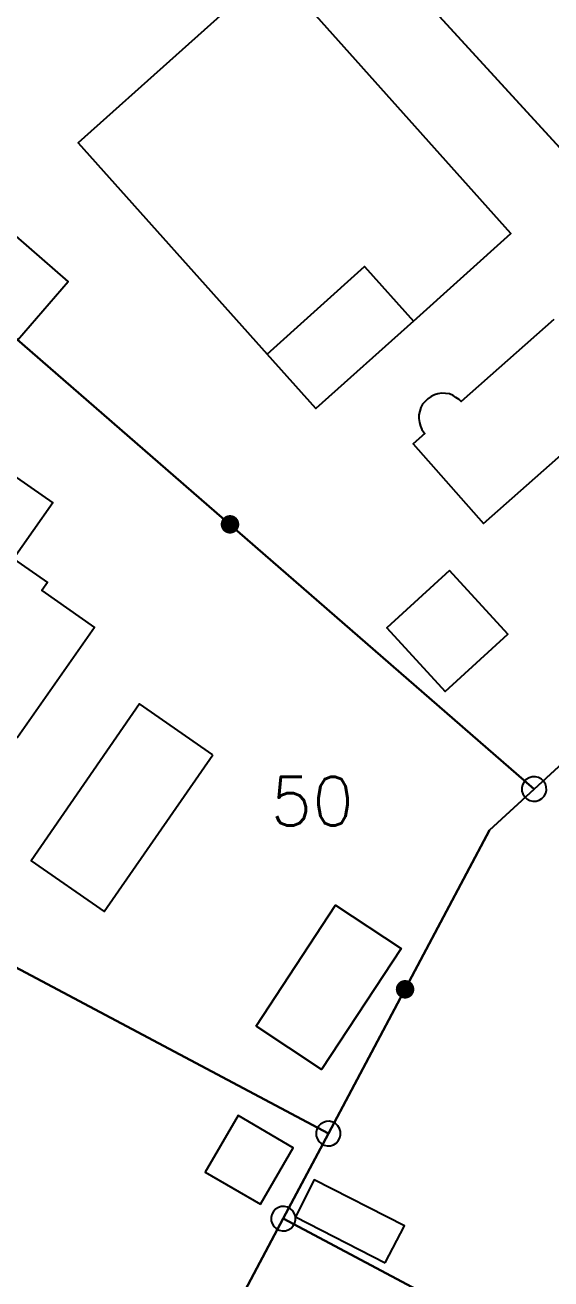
# Model space of a CAD drawing. Header units: metres. Extents: x 394605 to 1395358, y 4171135 to 6406139.
# Drawn here: x 1394566.8 to 1394588.4, y 4172452.5 to 4172503.9 of the extents above; entities that cross this region are included whole.
import ezdxf

# ---------------------------------------------------------------- set-up
doc = ezdxf.new("R2010")
doc.units = ezdxf.units.M
doc.header["$LTSCALE"] = 2
doc.linetypes.add('CACHEX2', pattern=[0.75, 0.5, -0.25])
doc.layers.add('T-SECTION AH', color=3, linetype='Continuous')
doc.layers.add('T-VOIRIE', color=7, linetype='Continuous')
doc.styles.get("Standard").update_dxf_attribs({"font": 'txt.shx'})

# ---------------------------------------------------------------- blocks, each defined once
blk = doc.blocks.new('BORLIPRO')
blk.add_lwpolyline([(-0.07, 0.5), (-0.19, 0.47), (-0.31, 0.4), (-0.4, 0.31), (-0.47, 0.19), (-0.5, 0.07), (-0.5, -0.07), (-0.47, -0.19), (-0.4, -0.31), (-0.31, -0.4), (-0.19, -0.47), (-0.07, -0.5), (0.07, -0.5), (0.19, -0.47), (0.31, -0.4), (0.4, -0.31), (0.47, -0.19), (0.5, -0.07), (0.5, 0.07), (0.47, 0.19), (0.4, 0.31), (0.31, 0.4), (0.19, 0.47), (0.07, 0.5)], close=True)
blk = doc.blocks.new('CLOTMI')
at = {"const_width": 0.38}
blk.add_lwpolyline([(-0.19, 0, 1), (0.19, 0, 1)], format="xyb", close=True, dxfattribs=at)

msp = doc.modelspace()

# ---------------------------------------------------------------- linework, layer by layer
at = {"layer": 'T-SECTION AH', "color": 45, "flags": 128}
for points in [[(1394615.62, 4172494.49), (1394613.75, 4172493.26), (1394601.4, 4172485.15), (1394574.85, 4172514.12), (1394579.15, 4172517.84), (1394581.94, 4172520.21), (1394583.65, 4172521.56), (1394593.46, 4172528.2), (1394615.62, 4172494.49)], [(1394574.85, 4172514.12), (1394601.4, 4172485.15), (1394593.91, 4172478.25), (1394587.74, 4172472.59), (1394558.92, 4172497.61), (1394566.58, 4172506.1), (1394574.85, 4172514.12)], [(1394577.03, 4172506.29), (1394569.01, 4172499.1), (1394576.77, 4172490.43), (1394580.77, 4172494.03), (1394582.78, 4172491.79), (1394586.79, 4172495.39), (1394577.03, 4172506.29)], [(1394558.92, 4172497.61), (1394587.74, 4172472.59), (1394585.91, 4172470.9), (1394579.29, 4172458.45), (1394544.4, 4172476.97), (1394551.19, 4172487.54), (1394557.81, 4172496.42), (1394558.92, 4172497.61)], [(1394562.77, 4172494.27), (1394566.52, 4172491.01), (1394568.6, 4172493.41), (1394564.85, 4172496.67), (1394562.77, 4172494.27)], [(1394553.13, 4172478.23), (1394558.36, 4172485.72), (1394558.23, 4172486.95), (1394560.19, 4172489.75), (1394567.97, 4172484.33), (1394566.36, 4172482.03), (1394567.76, 4172481.06), (1394567.52, 4172480.73), (1394569.68, 4172479.22), (1394566.52, 4172474.7), (1394564.36, 4172476.21), (1394561.63, 4172472.29), (1394553.13, 4172478.23)], [(1394584.27, 4172481.56), (1394581.69, 4172479.2), (1394584.08, 4172476.59), (1394586.66, 4172478.94), (1394584.27, 4172481.56)], [(1394617.07, 4172451.77), (1394609.66, 4172437.82), (1394577.44, 4172454.96), (1394579.29, 4172458.45), (1394585.91, 4172470.9), (1394587.74, 4172472.59), (1394593.91, 4172478.25), (1394617.07, 4172451.77)], [(1394544.4, 4172476.97), (1394579.29, 4172458.45), (1394577.44, 4172454.96), (1394569.72, 4172440.44), (1394534.68, 4172459.05), (1394544.4, 4172476.97)], [(1394574.55, 4172473.99), (1394571.54, 4172476.08), (1394567.08, 4172469.64), (1394570.08, 4172467.56), (1394574.55, 4172473.99)], [(1394576.32, 4172462.86), (1394579.58, 4172467.82), (1394582.28, 4172466.05), (1394579.01, 4172461.08), (1394576.32, 4172462.86)], [(1394576.5, 4172455.55), (1394577.85, 4172457.87), (1394575.59, 4172459.19), (1394574.23, 4172456.87), (1394576.5, 4172455.55)], [(1394581.62, 4172453.15), (1394582.41, 4172454.66), (1394578.71, 4172456.55), (1394577.94, 4172455.04), (1394581.62, 4172453.15)], [(1394569.72, 4172440.44), (1394577.44, 4172454.96), (1394609.66, 4172437.82), (1394599.3, 4172418.3), (1394567.07, 4172435.44), (1394569.72, 4172440.44)]]:
    msp.add_lwpolyline(points, close=True, dxfattribs=at)
for points in [[(1394582.78, 4172491.79), (1394578.78, 4172488.2), (1394576.77, 4172490.43)], [(1394588.55, 4172491.86), (1394584.74, 4172488.49), (1394584.66, 4172488.57), (1394584.53, 4172488.66), (1394584.41, 4172488.74), (1394584.26, 4172488.8), (1394584.1, 4172488.82), (1394583.95, 4172488.83), (1394583.79, 4172488.8), (1394583.65, 4172488.76), (1394583.51, 4172488.69), (1394583.37, 4172488.6), (1394583.26, 4172488.49), (1394583.16, 4172488.38), (1394583.09, 4172488.24), (1394583.04, 4172488.09), (1394583.01, 4172487.94), (1394583.01, 4172487.79), (1394583.03, 4172487.63), (1394583.07, 4172487.48), (1394583.13, 4172487.34), (1394583.22, 4172487.21), (1394583.25, 4172487.18), (1394582.77, 4172486.75), (1394585.66, 4172483.48), (1394591.44, 4172488.59)]]:
    msp.add_lwpolyline(points, dxfattribs=at)
at = {"layer": 'T-VOIRIE', "linetype": 'CACHEX2', "flags": 128}
msp.add_lwpolyline([(1394484.733, 4172377.859), (1394491.293, 4172389.974), (1394497.756, 4172401.885), (1394505.294, 4172415.63), (1394513.757, 4172431.381), (1394520.77, 4172444.418), (1394528.982, 4172459.892), (1394536.29, 4172473.398), (1394542.883, 4172484.532, -0.073431), (1394568.557, 4172515.982)], format="xyb", dxfattribs=at)

# ---------------------------------------------------------------- block references
at = {"layer": 'T-SECTION AH', "color": 45}
for name, p, rotation in [('CLOTMI', (1394575.25, 4172483.45), 139.5), ('BORLIPRO', (1394587.74, 4172472.59), 31.8), ('CLOTMI', (1394582.44, 4172464.37), 62.50000000000001), ('BORLIPRO', (1394579.29, 4172458.45), 31.8), ('BORLIPRO', (1394577.44, 4172454.96), 31.8)]:
    msp.add_blockref(name, p, dxfattribs=dict(at, rotation=rotation))

# ---------------------------------------------------------------- texts
msp.add_text('50', height=2, dxfattribs=at).set_placement((1394576.91, 4172471.09))

doc.saveas('drawing.dxf')
